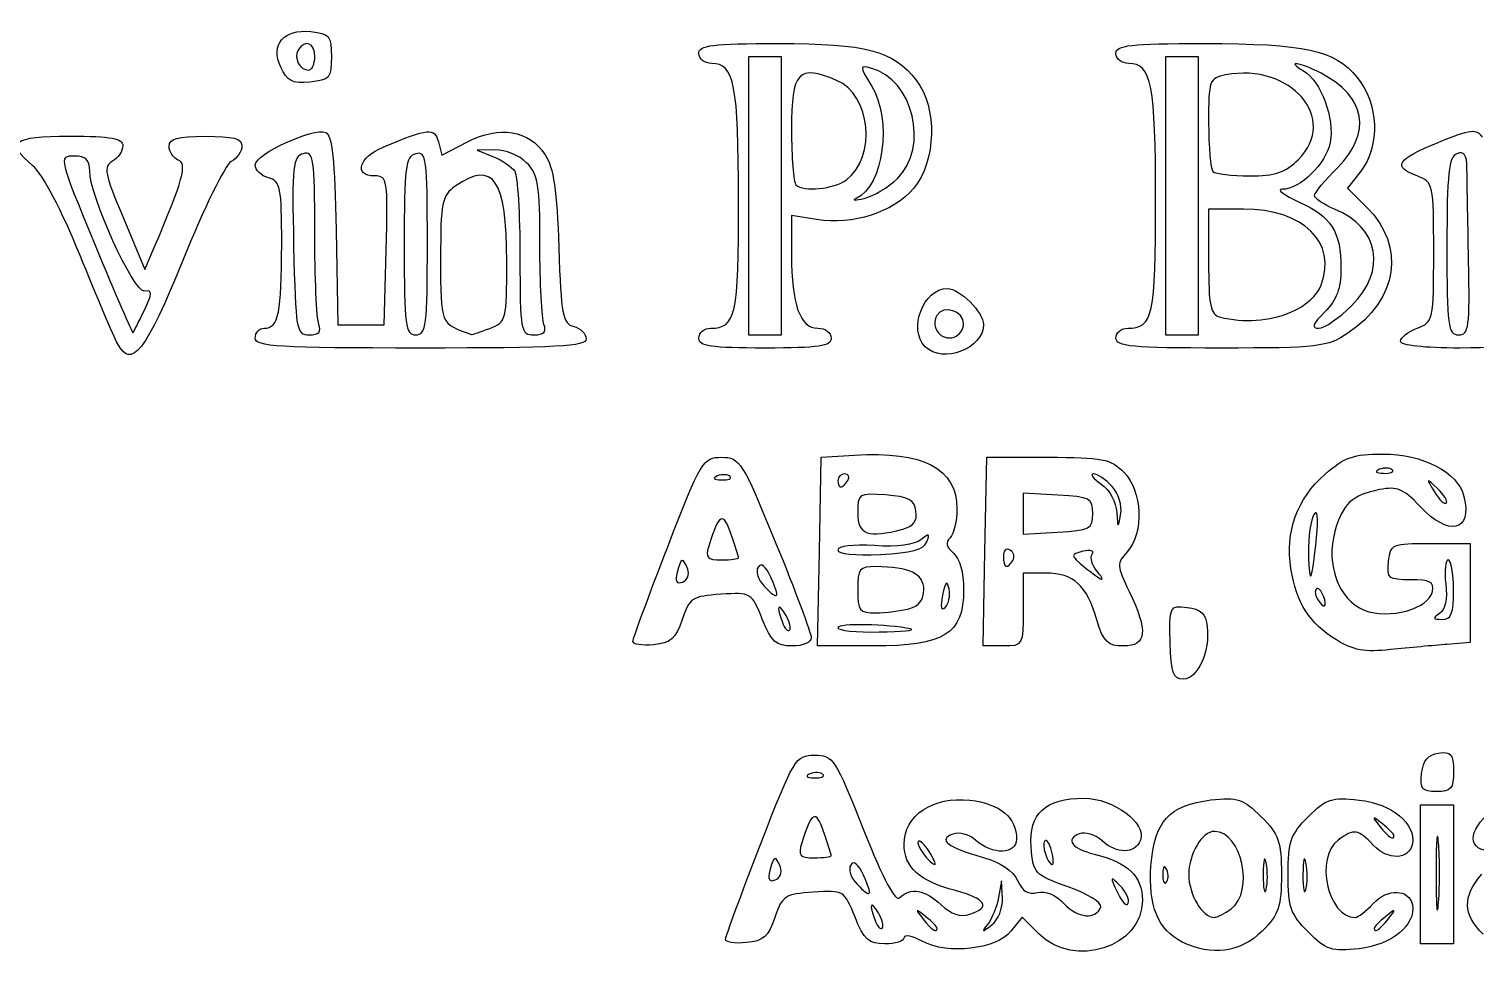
# Model space of a CAD drawing. Extents: x 2.03 to 5.27, y 7.1 to 8.91.
# Drawn here: x 3.377 to 4.105, y 8.432 to 8.906 of the extents above; entities that cross this region are included whole.
import ezdxf

# ---------------------------------------------------------------- set-up
doc = ezdxf.new("R2010")
doc.units = 0
doc.layers.add('Layer_1', color=7, linetype='CONTINUOUS')

msp = doc.modelspace()

# ---------------------------------------------------------------- linework, layer by layer
at = {"layer": 'Layer_1', "color": 7}
for p, q in [((3.52085, 8.891749), (3.52085, 8.891749)), ((3.747516, 8.891749), (3.739183, 8.891749)), ((3.739183, 8.891749), (3.739183, 8.821749)), ((3.75585, 8.891749), (3.747516, 8.891749)), ((3.75585, 8.821749), (3.75585, 8.891749)), ((3.957516, 8.891749), (3.949183, 8.891749)), ((3.949183, 8.891749), (3.949183, 8.821749)), ((3.96585, 8.891749), (3.957516, 8.891749)), ((3.96585, 8.821749), (3.96585, 8.891749)), ((3.503717, 8.886441), (3.503717, 8.886441)), ((3.58308, 8.84894), (3.584842, 8.8422)), ((3.584842, 8.8422), (3.597749, 8.848928)), ((3.611683, 8.844871), (3.602516, 8.84466)), ((3.602516, 8.84466), (3.610756, 8.841372)), ((4.016001, 8.839931), (4.016001, 8.839931)), ((4.047494, 8.834144), (4.040805, 8.82564)), ((3.788475, 8.829814), (3.788475, 8.829814)), ((3.814183, 8.830504), (3.814183, 8.830501)), ((4.040805, 8.82564), (4.050582, 8.815863)), ((3.739183, 8.821749), (3.739183, 8.751749)), ((3.75585, 8.751749), (3.75585, 8.821749)), ((3.75585, 8.821749), (3.75585, 8.821749)), ((3.949183, 8.821749), (3.949183, 8.751749)), ((3.96585, 8.751749), (3.96585, 8.821749)), ((3.96585, 8.821749), (3.96585, 8.821749)), ((3.424467, 8.810431), (3.435279, 8.784673)), ((3.77349, 8.809807), (3.76085, 8.811828)), ((3.76085, 8.811828), (3.76085, 8.792006)), ((3.98835, 8.81507), (3.97085, 8.815081)), ((3.97085, 8.815081), (3.97085, 8.788659)), ((3.531591, 8.804389), (3.532516, 8.756749)), ((3.435279, 8.784673), (3.439992, 8.795711)), ((3.577516, 8.798104), (3.577516, 8.798104)), ((3.55585, 8.756749), (3.556792, 8.794249)), ((4.101764, 8.789246), (4.101764, 8.789246)), ((4.04285, 8.766416), (4.04285, 8.766416)), ((3.434857, 8.763799), (3.434857, 8.763799)), ((4.012645, 8.763253), (4.012645, 8.763254)), ((3.522873, 8.757022), (3.522873, 8.757022)), ((3.532516, 8.756749), (3.544183, 8.756749)), ((3.544183, 8.756749), (3.55585, 8.756749)), ((3.608966, 8.755), (3.608966, 8.755)), ((3.636206, 8.757022), (3.636206, 8.757022)), ((3.847516, 8.757211), (3.847516, 8.757211)), ((3.42144, 8.747382), (3.42144, 8.747382)), ((3.490849, 8.750083), (3.49085, 8.750083)), ((3.714183, 8.750083), (3.714183, 8.750083)), ((3.739183, 8.751749), (3.747516, 8.751749)), ((3.747516, 8.751749), (3.75585, 8.751749)), ((3.828183, 8.745749), (3.828183, 8.745749)), ((3.924183, 8.750082), (3.924183, 8.750082)), ((3.949183, 8.751749), (3.957516, 8.751749)), ((3.957516, 8.751749), (3.96585, 8.751749)), ((4.067516, 8.748499), (4.067516, 8.748498)), ((3.774925, 8.642582), (3.775849, 8.690082)), ((3.775849, 8.690082), (3.792507, 8.691132)), ((3.858258, 8.642582), (3.859183, 8.690082)), ((3.859183, 8.690082), (3.889932, 8.690082)), ((3.729947, 8.680429), (3.729947, 8.680429)), ((4.06328, 8.683763), (4.06328, 8.683762)), ((3.789183, 8.678415), (3.789183, 8.678415)), ((3.895016, 8.671089), (3.877516, 8.672097)), ((3.877516, 8.672097), (3.877516, 8.661749)), ((3.922268, 8.675357), (3.922268, 8.675357)), ((4.086112, 8.674328), (4.086112, 8.674328)), ((3.877516, 8.661749), (3.877516, 8.6514)), ((3.912516, 8.661749), (3.912516, 8.661749)), ((3.816858, 8.653895), (3.816858, 8.653895)), ((3.877516, 8.6514), (3.895016, 8.652408)), ((3.829008, 8.647493), (3.829008, 8.647493)), ((4.025215, 8.649698), (4.025215, 8.649698)), ((4.082516, 8.646749), (4.102516, 8.646749)), ((4.102516, 8.646749), (4.102516, 8.621749)), ((3.734183, 8.639584), (3.734183, 8.639584)), ((3.774, 8.595082), (3.774924, 8.642582)), ((3.774924, 8.642582), (3.774925, 8.642582)), ((3.857333, 8.595082), (3.858258, 8.642582)), ((3.858258, 8.642582), (3.858258, 8.642582)), ((3.872374, 8.638185), (3.872374, 8.638185)), ((3.708616, 8.633691), (3.708616, 8.633691)), ((3.750396, 8.629746), (3.750396, 8.629746)), ((3.888945, 8.631749), (3.877516, 8.631749)), ((3.877516, 8.631749), (3.877516, 8.613415)), ((3.914304, 8.633269), (3.914304, 8.633269)), ((3.840163, 8.623894), (3.840163, 8.623894)), ((4.094183, 8.623415), (4.094183, 8.623415)), ((4.102516, 8.621749), (4.102516, 8.596749)), ((3.820016, 8.61385), (3.820016, 8.61385)), ((4.028667, 8.620226), (4.028667, 8.620226)), ((3.757923, 8.610665), (3.757923, 8.610665)), ((3.82085, 8.603639), (3.82085, 8.603639)), ((3.680976, 8.597371), (3.680976, 8.597371)), ((3.801975, 8.595082), (3.774, 8.595082)), ((3.867425, 8.595082), (3.857333, 8.595082)), ((3.95154, 8.59696), (3.95154, 8.59696)), ((4.035197, 8.598116), (4.035197, 8.598115)), ((4.102516, 8.596749), (4.09085, 8.595867)), ((3.776614, 8.530429), (3.776614, 8.530429)), ((4.078128, 8.530915), (4.078128, 8.530915)), ((4.077516, 8.480082), (4.077516, 8.515082)), ((4.077516, 8.515082), (4.08585, 8.515082)), ((4.08585, 8.515082), (4.094183, 8.515082)), ((4.094183, 8.515082), (4.094183, 8.480082)), ((4.064183, 8.499674), (4.064183, 8.499674)), ((3.830171, 8.491597), (3.830171, 8.491597)), ((3.891781, 8.491881), (3.891781, 8.491881)), ((4.086615, 8.496016), (4.086619, 8.496016)), ((3.755283, 8.483691), (3.755283, 8.483691)), ((3.78085, 8.489584), (3.78085, 8.489584)), ((3.999873, 8.485876), (3.999874, 8.485876)), ((4.019873, 8.485876), (4.019874, 8.485876)), ((3.797063, 8.479746), (3.797063, 8.479746)), ((3.866608, 8.476749), (3.865076, 8.468416)), ((3.867062, 8.46799), (3.866608, 8.476749)), ((3.949794, 8.482374), (3.949793, 8.482374)), ((4.077516, 8.445082), (4.077516, 8.480082)), ((4.077516, 8.480082), (4.077516, 8.480082)), ((4.094183, 8.480082), (4.094183, 8.445082)), ((3.867062, 8.46799), (3.867062, 8.46799)), ((3.926192, 8.474502), (3.926192, 8.474502)), ((3.80459, 8.460666), (3.80459, 8.460666)), ((3.982213, 8.462781), (3.982213, 8.462781)), ((3.87705, 8.458578), (3.871318, 8.4515)), ((3.885465, 8.450163), (3.87705, 8.458578)), ((4.061275, 8.457582), (4.061275, 8.457582)), ((3.826683, 8.446383), (3.826683, 8.446383)), ((3.834183, 8.453007), (3.834183, 8.453007)), ((4.021009, 8.451077), (4.021009, 8.451077)), ((3.957582, 8.44603), (3.957582, 8.44603)), ((4.08585, 8.445082), (4.077516, 8.445082)), ((4.094183, 8.445082), (4.08585, 8.445082))]:
    msp.add_line(p, q, dxfattribs=at)
for points in [[(3.503717, 8.886441), (3.498445, 8.898012), (3.505001, 8.905776), (3.518899, 8.90442)], [(3.52085, 8.891749), (3.52085, 8.89878), (3.516, 8.900719), (3.512516, 8.895083)], [(3.518899, 8.90442), (3.528239, 8.903508), (3.529183, 8.902345), (3.529183, 8.891749)], [(3.714183, 8.893416), (3.714183, 8.897583), (3.720862, 8.898416), (3.75429, 8.898416)], [(3.75429, 8.898416), (3.79871, 8.898416), (3.811921, 8.894914), (3.823623, 8.880037)], [(3.924183, 8.893416), (3.924183, 8.897609), (3.931304, 8.898413), (3.96835, 8.898397)], [(3.96835, 8.898397), (4.019878, 8.898375), (4.033953, 8.895279), (4.045635, 8.881396)], [(3.512516, 8.895083), (3.510086, 8.89115), (3.513239, 8.885083), (3.517713, 8.885083)], [(3.517713, 8.885083), (3.519438, 8.885083), (3.52085, 8.888083), (3.52085, 8.891749)], [(3.529183, 8.891749), (3.529183, 8.881029), (3.528306, 8.879998), (3.518374, 8.87904)], [(3.720732, 8.888416), (3.71713, 8.888416), (3.714183, 8.890666), (3.714183, 8.893416)], [(3.930732, 8.888416), (3.92713, 8.888416), (3.924183, 8.890666), (3.924183, 8.893416)], [(3.518374, 8.87904), (3.509522, 8.878187), (3.506868, 8.879527), (3.503717, 8.886441)], [(3.734183, 8.819302), (3.734183, 8.877673), (3.732092, 8.888416), (3.720732, 8.888416)], [(3.783557, 8.879872), (3.764274, 8.88798), (3.76085, 8.884267), (3.76085, 8.855249)], [(3.800848, 8.886049), (3.795028, 8.887571), (3.795041, 8.887168), (3.801121, 8.877196)], [(3.814183, 8.830501), (3.830365, 8.846165), (3.822126, 8.880485), (3.800848, 8.886049)], [(3.944183, 8.819301), (3.944183, 8.877672), (3.942092, 8.888416), (3.930732, 8.888416)], [(4.016001, 8.839931), (4.036597, 8.860527), (4.012305, 8.888896), (3.97945, 8.882616)], [(4.02748, 8.883435), (4.016532, 8.889096), (4.009295, 8.890086), (4.018662, 8.884641)], [(4.018662, 8.884641), (4.02751, 8.879498), (4.034472, 8.860695), (4.032037, 8.848521)], [(4.03585, 8.836082), (4.053233, 8.853466), (4.049994, 8.871792), (4.02748, 8.883435)], [(3.788475, 8.829814), (3.803843, 8.841471), (3.800782, 8.872629), (3.783557, 8.879872)], [(3.801121, 8.877196), (3.811656, 8.859919), (3.80715, 8.826692), (3.79342, 8.820415)], [(3.823623, 8.880037), (3.834428, 8.866301), (3.833754, 8.839046), (3.822273, 8.825401)], [(3.97945, 8.882616), (3.971222, 8.881043), (3.97085, 8.880003), (3.97085, 8.858583)], [(4.045635, 8.881396), (4.05651, 8.868472), (4.057366, 8.846695), (4.047494, 8.834144)], [(3.49085, 8.837257), (3.49085, 8.842717), (3.519893, 8.856163), (3.526342, 8.853688)], [(3.555306, 8.846308), (3.578184, 8.855867), (3.581194, 8.856152), (3.58308, 8.84894)], [(3.597749, 8.848928), (3.61378, 8.857283), (3.628692, 8.854807), (3.636793, 8.842443)], [(3.76085, 8.855249), (3.76085, 8.841102), (3.76185, 8.828527), (3.763072, 8.827305)], [(3.97085, 8.858583), (3.97085, 8.846269), (3.97185, 8.835193), (3.973072, 8.833971)], [(4.086448, 8.848658), (4.103157, 8.85544), (4.105759, 8.85574), (4.108613, 8.851216)], [(3.378966, 8.836875), (3.364742, 8.848777), (3.368448, 8.851749), (3.397516, 8.851749)], [(3.397516, 8.851749), (3.418592, 8.851749), (3.424183, 8.850736), (3.424183, 8.846915)], [(3.424183, 8.846915), (3.424183, 8.844256), (3.421814, 8.840755), (3.418919, 8.839135)], [(3.447516, 8.846645), (3.447516, 8.85061), (3.451609, 8.851749), (3.46585, 8.851749)], [(3.452119, 8.839774), (3.449587, 8.840745), (3.447516, 8.843837), (3.447516, 8.846645)], [(3.46585, 8.851749), (3.479645, 8.851749), (3.484183, 8.850553), (3.484183, 8.846915)], [(3.484183, 8.846915), (3.484183, 8.844256), (3.48174, 8.840714), (3.478755, 8.839043)], [(3.526342, 8.853688), (3.529542, 8.85246), (3.530905, 8.839658), (3.531591, 8.804389)], [(4.032037, 8.848521), (4.029866, 8.837665), (4.017001, 8.825133), (4.0079, 8.825009)], [(4.07585, 8.831749), (4.063304, 8.836519), (4.065612, 8.840202), (4.086448, 8.848658)], [(3.399588, 8.841749), (3.391768, 8.841749), (3.391915, 8.841134), (3.410277, 8.796883)], [(3.407516, 8.834173), (3.407516, 8.839929), (3.405612, 8.841749), (3.399588, 8.841749)], [(3.439992, 8.795711), (3.454578, 8.829876), (3.456807, 8.837975), (3.452119, 8.839774)], [(3.515016, 8.842939), (3.50976, 8.84157), (3.509283, 8.836984), (3.510197, 8.796584)], [(3.52085, 8.803377), (3.52085, 8.840859), (3.520339, 8.844325), (3.515016, 8.842939)], [(3.550958, 8.831749), (3.540234, 8.831749), (3.543053, 8.841188), (3.555306, 8.846308)], [(3.571683, 8.842935), (3.566492, 8.841579), (3.56585, 8.836474), (3.56585, 8.796583)], [(3.577516, 8.798104), (3.577516, 8.840609), (3.577032, 8.844332), (3.571683, 8.842935)], [(3.617516, 8.788553), (3.617516, 8.830065), (3.610752, 8.839981), (3.591591, 8.82656)], [(3.610756, 8.841372), (3.615287, 8.839564), (3.620139, 8.836284), (3.621538, 8.834083)], [(3.627516, 8.838416), (3.62385, 8.842083), (3.616725, 8.844988), (3.611683, 8.844871)], [(3.636793, 8.842443), (3.641122, 8.835837), (3.642805, 8.824465), (3.64372, 8.795656)], [(3.991557, 8.831749), (4.004379, 8.831749), (4.00955, 8.83348), (4.016001, 8.839931)], [(4.09585, 8.842954), (4.09175, 8.841381), (4.09085, 8.833), (4.09085, 8.796392)], [(4.10093, 8.835811), (4.100875, 8.842479), (4.099529, 8.844366), (4.09585, 8.842954)], [(3.402665, 8.791749), (3.393497, 8.814303), (3.383742, 8.832878), (3.378966, 8.836875)], [(3.434971, 8.773799), (3.429453, 8.77337), (3.407516, 8.82161), (3.407516, 8.834173)], [(3.418919, 8.839135), (3.414293, 8.836546), (3.414966, 8.833066), (3.424467, 8.810431)], [(3.478755, 8.839043), (3.475769, 8.837372), (3.464894, 8.815186), (3.454588, 8.789741)], [(3.497516, 8.830783), (3.49385, 8.831742), (3.49085, 8.834655), (3.49085, 8.837257)], [(3.621538, 8.834083), (3.622937, 8.831883), (3.624104, 8.812458), (3.624132, 8.790916)], [(3.634183, 8.797022), (3.634183, 8.827305), (3.63333, 8.832603), (3.627516, 8.838416)], [(3.973072, 8.833971), (3.974294, 8.832749), (3.982612, 8.831749), (3.991557, 8.831749)], [(4.024183, 8.82182), (4.024183, 8.823248), (4.029433, 8.829666), (4.03585, 8.836082)], [(4.101764, 8.789246), (4.101349, 8.809873), (4.100975, 8.830827), (4.10093, 8.835811)], [(3.504183, 8.797334), (3.504183, 8.826237), (3.503593, 8.829194), (3.497516, 8.830783)], [(3.556792, 8.794249), (3.557692, 8.830038), (3.557425, 8.831749), (3.550958, 8.831749)], [(3.591591, 8.82656), (3.584822, 8.821819), (3.584183, 8.818647), (3.584183, 8.789786)], [(3.763072, 8.827305), (3.766841, 8.823535), (3.782197, 8.825052), (3.788475, 8.829814)], [(3.822273, 8.825401), (3.812201, 8.813431), (3.791736, 8.806889), (3.77349, 8.809807)], [(3.797516, 8.820459), (3.802099, 8.821547), (3.809599, 8.826067), (3.814183, 8.830504)], [(4.0079, 8.825009), (4.004939, 8.824965), (4.00877, 8.822096), (4.016414, 8.818626)], [(4.084183, 8.793416), (4.084183, 8.827858), (4.084012, 8.828646), (4.07585, 8.831749)], [(3.720183, 8.755083), (3.732853, 8.755083), (3.734183, 8.761185), (3.734183, 8.819302)], [(3.79342, 8.820415), (3.791089, 8.819349), (3.792933, 8.819368), (3.797516, 8.820459)], [(3.930183, 8.755082), (3.942853, 8.755082), (3.944183, 8.761184), (3.944183, 8.819301)], [(4.016414, 8.818626), (4.032823, 8.811175), (4.037516, 8.803731), (4.037516, 8.78515)], [(4.034316, 8.815027), (4.028743, 8.817336), (4.024183, 8.820392), (4.024183, 8.82182)], [(4.027543, 8.776819), (4.035713, 8.798307), (4.018559, 8.815048), (3.98835, 8.81507)], [(4.04285, 8.766416), (4.060675, 8.784241), (4.056914, 8.805667), (4.034316, 8.815027)], [(4.050582, 8.815863), (4.070228, 8.796217), (4.066196, 8.769566), (4.04101, 8.752594)], [(3.522873, 8.757022), (3.52176, 8.759922), (3.52085, 8.780781), (3.52085, 8.803377)], [(3.410277, 8.796883), (3.420516, 8.772206), (3.429103, 8.752331), (3.429359, 8.752716)], [(3.495493, 8.755083), (3.502588, 8.755083), (3.504183, 8.762836), (3.504183, 8.797334)], [(3.510197, 8.796584), (3.511161, 8.753916), (3.511541, 8.751749), (3.518053, 8.751749)], [(3.56585, 8.796583), (3.56585, 8.756113), (3.566416, 8.751755), (3.571683, 8.751752)], [(3.571683, 8.751752), (3.576959, 8.75175), (3.577516, 8.756178), (3.577516, 8.798104)], [(3.636206, 8.757022), (3.635094, 8.759922), (3.634183, 8.777922), (3.634183, 8.797022)], [(3.64372, 8.795656), (3.644798, 8.761718), (3.64561, 8.757419), (3.651222, 8.755951)], [(4.09085, 8.796392), (4.09085, 8.756098), (4.091417, 8.751749), (4.096683, 8.751746)], [(3.42144, 8.747382), (3.419684, 8.7507), (3.411236, 8.770666), (3.402665, 8.791749)], [(3.454588, 8.789741), (3.435725, 8.74317), (3.428532, 8.733977), (3.42144, 8.747382)], [(3.584183, 8.789786), (3.584183, 8.756822), (3.583946, 8.757395), (3.599799, 8.751961)], [(3.608966, 8.755), (3.617279, 8.758161), (3.617516, 8.759093), (3.617516, 8.788553)], [(3.624132, 8.790916), (3.624176, 8.753325), (3.624465, 8.751749), (3.631206, 8.751749)], [(3.76085, 8.792006), (3.76085, 8.767138), (3.765176, 8.755083), (3.774101, 8.755083)], [(3.97085, 8.788659), (3.97085, 8.766298), (3.971746, 8.762002), (3.976683, 8.760712)], [(4.07585, 8.755082), (4.084012, 8.758186), (4.084183, 8.758973), (4.084183, 8.793416)], [(4.096683, 8.751746), (4.101938, 8.751743), (4.102442, 8.755463), (4.101764, 8.789246)], [(4.037516, 8.78515), (4.037516, 8.775044), (4.035368, 8.769297), (4.029335, 8.763264)], [(3.434857, 8.763799), (3.439265, 8.772894), (3.439279, 8.774134), (3.434971, 8.773799)], [(3.828183, 8.745749), (3.819336, 8.754597), (3.827184, 8.775083), (3.839421, 8.775083)], [(3.839421, 8.775083), (3.845578, 8.775083), (3.857516, 8.763144), (3.857516, 8.756987)], [(4.012645, 8.763254), (4.019468, 8.766105), (4.025588, 8.771678), (4.027543, 8.776819)], [(3.847516, 8.757211), (3.847516, 8.763819), (3.837448, 8.767033), (3.834037, 8.761514)], [(4.026335, 8.755082), (4.029185, 8.755082), (4.036616, 8.760182), (4.04285, 8.766416)], [(3.429359, 8.752716), (3.429614, 8.7531), (3.432089, 8.758088), (3.434857, 8.763799)], [(3.834037, 8.761514), (3.83045, 8.755708), (3.836456, 8.748218), (3.84276, 8.750637)], [(3.976683, 8.760712), (3.988488, 8.757627), (4.001356, 8.758536), (4.012645, 8.763253)], [(4.029335, 8.763264), (4.023221, 8.75715), (4.022463, 8.755082), (4.026335, 8.755082)], [(3.49085, 8.750083), (3.49085, 8.752833), (3.492939, 8.755083), (3.495493, 8.755083)], [(3.518053, 8.751749), (3.522924, 8.751749), (3.524313, 8.753269), (3.522873, 8.757022)], [(3.599799, 8.751961), (3.600138, 8.751844), (3.604263, 8.753212), (3.608966, 8.755)], [(3.631206, 8.751749), (3.636241, 8.751749), (3.637657, 8.753242), (3.636206, 8.757022)], [(3.651222, 8.755951), (3.654684, 8.755045), (3.657516, 8.75223), (3.657516, 8.749694)], [(3.714183, 8.750083), (3.714183, 8.752833), (3.716883, 8.755083), (3.720183, 8.755083)], [(3.774101, 8.755083), (3.777878, 8.755083), (3.78085, 8.752881), (3.78085, 8.750083)], [(3.857516, 8.756987), (3.857516, 8.74475), (3.83703, 8.736902), (3.828183, 8.745749)], [(3.84276, 8.750637), (3.845376, 8.751641), (3.847516, 8.754599), (3.847516, 8.757211)], [(3.924183, 8.750082), (3.924183, 8.752832), (3.926883, 8.755082), (3.930183, 8.755082)], [(4.04101, 8.752594), (4.03061, 8.745585), (4.026325, 8.745082), (3.977023, 8.745082)], [(4.067516, 8.748498), (4.067516, 8.750377), (4.071266, 8.75334), (4.07585, 8.755082)], [(4.119183, 8.755083), (4.135762, 8.74878), (4.127752, 8.745083), (4.097516, 8.745083)], [(3.574183, 8.745083), (3.502331, 8.745083), (3.490849, 8.745772), (3.490849, 8.750083)], [(3.657516, 8.749694), (3.657516, 8.745891), (3.642912, 8.745083), (3.574183, 8.745083)], [(3.747516, 8.745083), (3.720109, 8.745083), (3.714183, 8.745972), (3.714183, 8.750083)], [(3.78085, 8.750083), (3.78085, 8.745972), (3.774924, 8.745083), (3.747516, 8.745083)], [(3.977023, 8.745082), (3.932276, 8.745082), (3.924183, 8.745848), (3.924183, 8.750082)], [(4.097516, 8.745083), (4.079256, 8.745083), (4.067516, 8.746419), (4.067516, 8.748499)], [(3.698552, 8.645082), (3.71537, 8.688456), (3.716348, 8.690082), (3.725635, 8.690082)], [(3.725635, 8.690082), (3.734856, 8.690082), (3.736034, 8.688217), (3.753014, 8.646749)], [(3.792507, 8.691132), (3.82716, 8.693315), (3.844183, 8.684405), (3.844183, 8.664082)], [(3.889932, 8.690082), (3.917398, 8.690082), (3.921482, 8.68928), (3.928189, 8.682565)], [(4.029503, 8.681582), (4.039251, 8.690141), (4.04383, 8.691747), (4.058466, 8.691736)], [(4.058466, 8.691736), (4.078992, 8.691725), (4.096319, 8.682681), (4.099407, 8.670375)], [(3.723558, 8.680692), (3.720899, 8.679628), (3.721689, 8.678839), (3.725572, 8.678679)], [(3.729947, 8.680429), (3.728839, 8.681537), (3.725964, 8.681655), (3.723558, 8.680692)], [(3.725572, 8.678679), (3.729086, 8.678534), (3.731055, 8.679322), (3.729947, 8.680429)], [(3.787713, 8.681749), (3.785772, 8.681749), (3.784183, 8.680249), (3.784183, 8.678415)], [(3.789183, 8.678415), (3.790316, 8.680249), (3.789655, 8.681749), (3.787713, 8.681749)], [(3.912925, 8.681749), (3.910968, 8.681749), (3.9127, 8.679413), (3.916775, 8.67656)], [(3.922268, 8.675357), (3.919086, 8.678872), (3.914882, 8.681749), (3.912925, 8.681749)], [(3.928189, 8.682565), (3.937489, 8.673255), (3.938431, 8.651968), (3.929958, 8.642605)], [(4.012314, 8.633907), (4.00935, 8.652476), (4.01537, 8.669173), (4.029503, 8.681582)], [(4.056891, 8.684026), (4.054232, 8.682961), (4.055022, 8.682172), (4.058905, 8.682012)], [(4.06328, 8.683762), (4.062173, 8.68487), (4.059298, 8.684988), (4.056891, 8.684026)], [(4.058905, 8.682012), (4.062419, 8.681867), (4.064388, 8.682655), (4.06328, 8.683763)], [(4.086112, 8.674328), (4.080372, 8.679826), (4.080301, 8.679755), (4.084518, 8.672733)], [(3.784183, 8.678415), (3.784183, 8.676582), (3.784844, 8.675082), (3.785653, 8.675082)], [(3.785653, 8.675082), (3.786462, 8.675082), (3.78805, 8.676582), (3.789183, 8.678415)], [(3.80835, 8.671107), (3.794549, 8.672106), (3.794183, 8.671869), (3.794183, 8.66194)], [(3.916775, 8.67656), (3.921, 8.6736), (3.924378, 8.667513), (3.924637, 8.662393)], [(3.926572, 8.66119), (3.927429, 8.665694), (3.925618, 8.671654), (3.922268, 8.675357)], [(4.05695, 8.673802), (4.042968, 8.671006), (4.038247, 8.666593), (4.034425, 8.652752)], [(4.077137, 8.665488), (4.068938, 8.674265), (4.065776, 8.675567), (4.05695, 8.673802)], [(4.084518, 8.672733), (4.086945, 8.668692), (4.089648, 8.666103), (4.090525, 8.66698)], [(4.090525, 8.66698), (4.091402, 8.667856), (4.089416, 8.671163), (4.086112, 8.674328)], [(3.823525, 8.663016), (3.822707, 8.66875), (3.819845, 8.670275), (3.80835, 8.671107)], [(3.912516, 8.661749), (3.912516, 8.669451), (3.911192, 8.670158), (3.895016, 8.671089)], [(4.099407, 8.670375), (4.103875, 8.652573), (4.091697, 8.649901), (4.077137, 8.665488)], [(3.73038, 8.651664), (3.726453, 8.662928), (3.724208, 8.661757), (3.719362, 8.645915)], [(3.794183, 8.66194), (3.794183, 8.651113), (3.799469, 8.649238), (3.816858, 8.653895)], [(3.816858, 8.653895), (3.822308, 8.655355), (3.824241, 8.657999), (3.823525, 8.663016)], [(3.844183, 8.664082), (3.844183, 8.658032), (3.842619, 8.651519), (3.840708, 8.649608)], [(3.895016, 8.652408), (3.911192, 8.653339), (3.912516, 8.654046), (3.912516, 8.661749)], [(3.924637, 8.662393), (3.925054, 8.654144), (3.925211, 8.654046), (3.926572, 8.66119)], [(4.023875, 8.661365), (4.022267, 8.658826), (4.021047, 8.649999), (4.021164, 8.641749)], [(4.025215, 8.649698), (4.026191, 8.659728), (4.025676, 8.664208), (4.023875, 8.661365)], [(3.734183, 8.639584), (3.734183, 8.640228), (3.732472, 8.645663), (3.73038, 8.651664)], [(3.829008, 8.647493), (3.830647, 8.651765), (3.830118, 8.651958), (3.826038, 8.648571)], [(4.034425, 8.652752), (4.029779, 8.635925), (4.036334, 8.618344), (4.049183, 8.61317)], [(3.680976, 8.597371), (3.681043, 8.598862), (3.688955, 8.620332), (3.698552, 8.645082)], [(3.719362, 8.645915), (3.717396, 8.639489), (3.718293, 8.638415), (3.725625, 8.638415)], [(3.753014, 8.646749), (3.762773, 8.622915), (3.770778, 8.60154), (3.770804, 8.599249)], [(3.784172, 8.643415), (3.78417, 8.641423), (3.792793, 8.640527), (3.805591, 8.641188)], [(3.802624, 8.6456), (3.791782, 8.646274), (3.784173, 8.645374), (3.784172, 8.643415)], [(3.826038, 8.648571), (3.822982, 8.646034), (3.813985, 8.644893), (3.802624, 8.6456)], [(3.805591, 8.641188), (3.821191, 8.641993), (3.827555, 8.643707), (3.829008, 8.647493)], [(3.840708, 8.649608), (3.838298, 8.647197), (3.838808, 8.644826), (3.842375, 8.641866)], [(3.870904, 8.643382), (3.869041, 8.644533), (3.867516, 8.643137), (3.867516, 8.640279)], [(3.872374, 8.638185), (3.873428, 8.639892), (3.872767, 8.64223), (3.870904, 8.643382)], [(3.907605, 8.642737), (3.901211, 8.641065), (3.901235, 8.640833), (3.908434, 8.634826)], [(3.912234, 8.641292), (3.913334, 8.643072), (3.911306, 8.643705), (3.907605, 8.642737)], [(4.021164, 8.641749), (4.021415, 8.623975), (4.023019, 8.627122), (4.025215, 8.649698)], [(4.061462, 8.637582), (4.062482, 8.646446), (4.063176, 8.646749), (4.082516, 8.646749)], [(3.708616, 8.633691), (3.706214, 8.639952), (3.705285, 8.639657), (3.703282, 8.631998)], [(3.725625, 8.638415), (3.730332, 8.638415), (3.734183, 8.638942), (3.734183, 8.639584)], [(3.750396, 8.629746), (3.747837, 8.635364), (3.745496, 8.637206), (3.743998, 8.634783)], [(3.842375, 8.641866), (3.845551, 8.63923), (3.847516, 8.632114), (3.847516, 8.623249)], [(3.867516, 8.640279), (3.867516, 8.634424), (3.869517, 8.633561), (3.872374, 8.638185)], [(3.914304, 8.633269), (3.912089, 8.635939), (3.911157, 8.639549), (3.912234, 8.641292)], [(3.929958, 8.642605), (3.924516, 8.636592), (3.924564, 8.635546), (3.930867, 8.6225)], [(4.072539, 8.628415), (4.06127, 8.628415), (4.060482, 8.629067), (4.061462, 8.637582)], [(4.091519, 8.638415), (4.090054, 8.638415), (4.089488, 8.632993), (4.090262, 8.626365)], [(4.094183, 8.623415), (4.094183, 8.631665), (4.092984, 8.638415), (4.091519, 8.638415)], [(3.703282, 8.631998), (3.702137, 8.627617), (3.703005, 8.626118), (3.706017, 8.627274)], [(3.706017, 8.627274), (3.708443, 8.628205), (3.709613, 8.631093), (3.708616, 8.633691)], [(3.743998, 8.634783), (3.742699, 8.632681), (3.744087, 8.628389), (3.747076, 8.625244)], [(3.747076, 8.625244), (3.754302, 8.617649), (3.755295, 8.618995), (3.750396, 8.629746)], [(3.80335, 8.635036), (3.795087, 8.635081), (3.794183, 8.633931), (3.794183, 8.623415)], [(3.827516, 8.623415), (3.827516, 8.631432), (3.820194, 8.634953), (3.80335, 8.635036)], [(3.840163, 8.623894), (3.839192, 8.628477), (3.838354, 8.627639), (3.836931, 8.620662)], [(3.914621, 8.608266), (3.909397, 8.625703), (3.902787, 8.631749), (3.888945, 8.631749)], [(3.908434, 8.634826), (3.917413, 8.627332), (3.919745, 8.626714), (3.914304, 8.633269)], [(4.035197, 8.598115), (4.02147, 8.606683), (4.015058, 8.616712), (4.012314, 8.633907)], [(4.083554, 8.622582), (4.084454, 8.627274), (4.082298, 8.628415), (4.072539, 8.628415)], [(3.725251, 8.621096), (3.71082, 8.620153), (3.709473, 8.619272), (3.705854, 8.608415)], [(3.746166, 8.608596), (3.740824, 8.621949), (3.740574, 8.622098), (3.725251, 8.621096)], [(3.794183, 8.623415), (3.794183, 8.612899), (3.795087, 8.611753), (3.80335, 8.611794)], [(3.847516, 8.623249), (3.847516, 8.601157), (3.837694, 8.595082), (3.801975, 8.595082)], [(3.820016, 8.61385), (3.824997, 8.615184), (3.827516, 8.618397), (3.827516, 8.623415)], [(3.838243, 8.614475), (3.840021, 8.616253), (3.840885, 8.620491), (3.840163, 8.623894)], [(3.930867, 8.6225), (3.940504, 8.602553), (3.939734, 8.595082), (3.928043, 8.595082)], [(4.025104, 8.623781), (4.024231, 8.622907), (4.024504, 8.620592), (4.025713, 8.618637)], [(4.028667, 8.620226), (4.027581, 8.623055), (4.025978, 8.624655), (4.025104, 8.623781)], [(4.049183, 8.61317), (4.06157, 8.608182), (4.081858, 8.613738), (4.083554, 8.622582)], [(4.090262, 8.626365), (4.091181, 8.618491), (4.090083, 8.61331), (4.087093, 8.611416)], [(4.08835, 8.608466), (4.093049, 8.608422), (4.094183, 8.611332), (4.094183, 8.623415)], [(3.757923, 8.610665), (3.753994, 8.617423), (3.753045, 8.61526), (3.756262, 8.606877)], [(3.80335, 8.611794), (3.808391, 8.611816), (3.815891, 8.612744), (3.820016, 8.61385)], [(3.836931, 8.620662), (3.835691, 8.61458), (3.836156, 8.612388), (3.838243, 8.614475)], [(3.95154, 8.59696), (3.951057, 8.615275), (3.951164, 8.615492), (3.960117, 8.61446)], [(3.960117, 8.61446), (3.96702, 8.613665), (3.96942, 8.61138), (3.970176, 8.604886)], [(4.025713, 8.618637), (4.029, 8.613319), (4.030921, 8.614352), (4.028667, 8.620226)], [(3.705854, 8.608415), (3.702638, 8.598771), (3.700134, 8.596567), (3.691407, 8.595704)], [(3.761212, 8.595082), (3.753057, 8.595082), (3.750741, 8.597162), (3.746166, 8.608596)], [(3.756262, 8.606877), (3.757405, 8.603898), (3.759042, 8.602163), (3.7599, 8.603021)], [(3.7599, 8.603021), (3.760759, 8.603879), (3.759867, 8.607319), (3.757923, 8.610665)], [(3.82085, 8.603639), (3.809488, 8.606178), (3.784183, 8.606615), (3.784183, 8.604273)], [(3.877516, 8.613415), (3.877516, 8.59523), (3.877439, 8.595082), (3.867425, 8.595082)], [(3.928043, 8.595082), (3.919898, 8.595082), (3.918018, 8.596929), (3.914621, 8.608266)], [(4.087093, 8.611416), (4.083487, 8.609132), (4.083753, 8.608506), (4.08835, 8.608466)], [(3.770804, 8.599249), (3.770826, 8.596865), (3.766724, 8.595082), (3.761212, 8.595082)], [(3.784183, 8.604273), (3.784183, 8.602884), (3.793558, 8.601923), (3.805016, 8.602135)], [(3.805016, 8.602135), (3.816475, 8.602347), (3.8236, 8.603024), (3.82085, 8.603639)], [(3.970176, 8.604886), (3.971643, 8.592291), (3.965359, 8.578415), (3.958188, 8.578415)], [(3.691407, 8.595704), (3.6856, 8.59513), (3.680907, 8.59588), (3.680976, 8.597371)], [(3.958188, 8.578415), (3.952993, 8.578415), (3.951951, 8.581322), (3.95154, 8.59696)], [(4.062516, 8.593227), (4.049502, 8.591853), (4.043515, 8.592925), (4.035197, 8.598116)], [(4.09085, 8.595867), (4.084433, 8.595383), (4.071683, 8.594194), (4.062516, 8.593227)], [(4.078128, 8.530915), (4.078884, 8.537479), (4.081313, 8.540384), (4.086683, 8.541147)], [(4.086683, 8.541147), (4.093063, 8.542054), (4.094183, 8.540685), (4.094183, 8.53198)], [(3.745218, 8.495082), (3.762119, 8.538667), (3.762975, 8.540082), (3.772445, 8.540082)], [(3.772445, 8.540082), (3.781799, 8.540082), (3.78287, 8.538453), (3.797143, 8.502523)], [(3.770225, 8.530692), (3.767566, 8.529628), (3.768355, 8.528839), (3.772239, 8.528679)], [(3.776614, 8.530429), (3.775506, 8.531537), (3.772631, 8.531655), (3.770225, 8.530692)], [(3.772239, 8.528679), (3.775752, 8.528534), (3.777721, 8.529322), (3.776614, 8.530429)], [(4.085628, 8.521749), (4.078262, 8.521749), (4.07722, 8.523022), (4.078128, 8.530915)], [(4.094183, 8.53198), (4.094183, 8.523218), (4.092954, 8.521749), (4.085628, 8.521749)], [(3.817516, 8.495357), (3.817516, 8.509783), (3.832092, 8.519486), (3.850647, 8.517412)], [(3.971984, 8.517531), (3.985621, 8.519069), (3.988251, 8.518194), (3.997357, 8.509087)], [(4.021009, 8.509087), (4.030172, 8.51825), (4.032692, 8.519075), (4.046711, 8.517494)], [(3.777046, 8.501664), (3.77312, 8.512928), (3.770875, 8.511757), (3.766028, 8.495915)], [(3.850647, 8.517412), (3.865947, 8.515703), (3.874183, 8.508832), (3.874183, 8.497778)], [(3.881507, 8.493958), (3.880288, 8.510659), (3.888713, 8.518415), (3.908072, 8.518415)], [(3.908072, 8.518415), (3.923011, 8.518415), (3.939828, 8.505914), (3.936513, 8.497274)], [(3.941833, 8.484447), (3.943425, 8.506729), (3.951128, 8.515181), (3.971984, 8.517531)], [(4.046711, 8.517494), (4.063135, 8.515643), (4.075397, 8.505516), (4.073451, 8.495411)], [(4.113826, 8.491748), (4.101062, 8.491748), (4.10082, 8.501943), (4.11335, 8.511834)], [(3.997357, 8.509087), (4.006285, 8.50016), (4.007516, 8.496643), (4.007516, 8.480082)], [(4.01085, 8.480082), (4.01085, 8.496643), (4.012081, 8.50016), (4.021009, 8.509087)], [(4.05835, 8.505507), (4.053063, 8.509653), (4.052945, 8.509535), (4.057091, 8.504249)], [(4.064183, 8.499674), (4.064183, 8.500366), (4.061558, 8.502991), (4.05835, 8.505507)], [(3.78085, 8.489584), (3.78085, 8.490228), (3.779138, 8.495663), (3.777046, 8.501664)], [(3.797143, 8.502523), (3.807265, 8.477043), (3.813155, 8.466054), (3.815457, 8.468356)], [(3.830171, 8.491597), (3.827933, 8.495181), (3.825457, 8.497467), (3.824668, 8.496678)], [(3.842083, 8.500377), (3.834552, 8.497487), (3.839245, 8.493803), (3.856836, 8.488797)], [(3.853736, 8.497153), (3.850289, 8.500272), (3.845363, 8.501635), (3.842083, 8.500377)], [(3.874183, 8.497778), (3.874183, 8.490084), (3.861961, 8.48971), (3.853736, 8.497153)], [(3.888348, 8.497024), (3.886545, 8.495221), (3.88973, 8.485082), (3.8921, 8.485082)], [(3.891781, 8.491881), (3.890803, 8.49562), (3.889258, 8.497935), (3.888348, 8.497024)], [(3.905763, 8.50051), (3.898577, 8.497752), (3.902077, 8.49299), (3.913318, 8.490225)], [(3.91707, 8.497153), (3.913785, 8.500125), (3.908697, 8.501636), (3.905763, 8.50051)], [(3.936513, 8.497274), (3.933814, 8.490242), (3.924769, 8.490186), (3.91707, 8.497153)], [(3.973784, 8.501749), (3.967694, 8.501749), (3.96085, 8.490283), (3.96085, 8.480082)], [(3.982213, 8.462781), (3.994081, 8.471459), (3.987529, 8.501749), (3.973784, 8.501749)], [(4.036153, 8.497383), (4.024224, 8.48866), (4.03085, 8.458415), (4.04469, 8.458415)], [(4.05375, 8.494779), (4.046148, 8.502938), (4.044154, 8.503233), (4.036153, 8.497383)], [(4.057091, 8.504249), (4.061446, 8.498696), (4.064183, 8.49693), (4.064183, 8.499674)], [(4.086619, 8.496016), (4.08592, 8.503752), (4.085356, 8.496582), (4.085366, 8.480082)], [(3.727643, 8.447371), (3.72771, 8.448862), (3.735622, 8.470332), (3.745218, 8.495082)], [(3.755283, 8.483691), (3.75288, 8.489952), (3.751952, 8.489657), (3.749949, 8.481998)], [(3.766028, 8.495915), (3.764062, 8.489489), (3.764959, 8.488415), (3.772292, 8.488415)], [(3.84335, 8.47193), (3.825229, 8.476755), (3.817516, 8.483749), (3.817516, 8.495357)], [(3.824668, 8.496678), (3.823239, 8.495249), (3.830503, 8.485082), (3.832953, 8.485082)], [(3.832953, 8.485082), (3.833661, 8.485082), (3.832408, 8.488014), (3.830171, 8.491597)], [(3.90014, 8.473808), (3.88304, 8.479937), (3.882486, 8.480536), (3.881507, 8.493958)], [(3.8921, 8.485082), (3.892902, 8.485082), (3.892759, 8.488141), (3.891781, 8.491881)], [(3.913318, 8.490225), (3.930382, 8.48603), (3.937516, 8.479156), (3.937516, 8.466914)], [(3.999874, 8.485876), (3.999076, 8.490023), (3.998394, 8.487415), (3.998357, 8.480082)], [(4.019874, 8.485876), (4.019076, 8.490023), (4.018394, 8.487415), (4.018357, 8.480082)], [(4.073451, 8.495411), (4.071899, 8.487352), (4.060995, 8.487002), (4.05375, 8.494779)], [(4.086637, 8.466016), (4.087326, 8.474779), (4.087318, 8.488279), (4.086615, 8.496016)], [(3.752683, 8.477274), (3.75511, 8.478205), (3.75628, 8.481093), (3.755283, 8.483691)], [(3.772292, 8.488415), (3.776999, 8.488415), (3.78085, 8.488941), (3.78085, 8.489584)], [(3.790665, 8.484783), (3.789366, 8.482682), (3.790754, 8.478389), (3.793743, 8.475244)], [(3.797063, 8.479746), (3.794503, 8.485364), (3.792163, 8.487207), (3.790665, 8.484783)], [(3.856836, 8.488797), (3.866153, 8.486146), (3.87239, 8.482014), (3.874687, 8.476973)], [(3.957582, 8.44603), (3.945297, 8.452246), (3.940387, 8.464221), (3.941833, 8.484447)], [(3.949793, 8.482374), (3.948729, 8.485033), (3.947939, 8.484243), (3.94778, 8.48036)], [(3.999807, 8.472543), (4.000641, 8.47573), (4.000671, 8.48173), (3.999873, 8.485876)], [(4.019807, 8.472543), (4.020641, 8.47573), (4.020671, 8.48173), (4.019873, 8.485876)], [(3.749949, 8.481998), (3.748803, 8.477617), (3.749671, 8.476118), (3.752683, 8.477274)], [(3.793743, 8.475244), (3.800969, 8.46765), (3.801961, 8.468996), (3.797063, 8.479746)], [(3.874687, 8.476973), (3.877156, 8.471555), (3.880173, 8.469734), (3.884714, 8.470922)], [(3.926192, 8.474502), (3.921173, 8.479521), (3.92108, 8.479252), (3.924972, 8.47095)], [(3.94778, 8.48036), (3.947635, 8.476846), (3.948423, 8.474877), (3.94953, 8.475985)], [(3.94953, 8.475985), (3.950638, 8.477092), (3.950756, 8.479967), (3.949794, 8.482374)], [(3.96085, 8.480082), (3.96085, 8.469881), (3.967694, 8.458415), (3.973784, 8.458415)], [(4.007516, 8.480082), (4.007516, 8.463696), (4.006244, 8.459964), (3.997773, 8.451492)], [(3.998357, 8.480082), (3.998324, 8.472749), (3.998973, 8.469356), (3.999807, 8.472543)], [(4.021009, 8.451077), (4.012081, 8.460004), (4.01085, 8.463521), (4.01085, 8.480082)], [(4.018357, 8.480082), (4.018324, 8.472749), (4.018973, 8.469356), (4.019807, 8.472543)], [(4.085366, 8.480082), (4.085376, 8.463582), (4.085948, 8.457252), (4.086637, 8.466016)], [(4.109032, 8.44993), (4.09886, 8.460102), (4.098664, 8.468836), (4.108355, 8.480102)], [(3.771918, 8.471096), (3.757487, 8.470153), (3.75614, 8.469272), (3.75252, 8.458416)], [(3.792833, 8.458596), (3.78749, 8.471949), (3.78724, 8.472098), (3.771918, 8.471096)], [(3.815457, 8.468356), (3.820751, 8.47365), (3.82808, 8.472381), (3.836185, 8.464768)], [(3.850566, 8.459992), (3.861437, 8.463443), (3.858792, 8.467819), (3.84335, 8.47193)], [(3.865076, 8.468416), (3.864234, 8.463832), (3.861812, 8.457832), (3.859696, 8.455082)], [(3.861682, 8.454657), (3.864898, 8.457178), (3.867312, 8.463162), (3.867062, 8.46799)], [(3.884714, 8.470922), (3.888746, 8.471976), (3.893783, 8.469857), (3.897999, 8.465332)], [(3.916531, 8.463787), (3.917208, 8.465824), (3.909833, 8.470334), (3.90014, 8.473808)], [(3.924972, 8.47095), (3.927288, 8.466009), (3.929732, 8.463565), (3.930403, 8.465519)], [(3.930403, 8.465519), (3.931074, 8.467472), (3.929179, 8.471514), (3.926192, 8.474502)], [(4.05375, 8.465385), (4.060995, 8.473162), (4.071899, 8.472812), (4.073451, 8.464753)], [(3.80459, 8.460666), (3.80066, 8.467423), (3.799712, 8.46526), (3.802928, 8.456878)], [(3.806567, 8.453022), (3.807425, 8.45388), (3.806534, 8.45732), (3.80459, 8.460666)], [(3.82835, 8.458841), (3.823063, 8.462987), (3.822945, 8.462869), (3.827091, 8.457582)], [(3.836185, 8.464768), (3.84122, 8.460038), (3.845857, 8.458498), (3.850566, 8.459992)], [(3.937516, 8.466914), (3.937516, 8.443429), (3.903232, 8.432396), (3.885465, 8.450163)], [(3.897999, 8.465332), (3.904926, 8.457897), (3.914309, 8.457115), (3.916531, 8.463787)], [(3.973784, 8.458415), (3.975136, 8.458415), (3.978929, 8.46038), (3.982213, 8.462781)], [(4.04469, 8.458415), (4.046102, 8.458415), (4.050179, 8.461552), (4.05375, 8.465385)], [(4.073451, 8.464753), (4.075397, 8.454648), (4.063135, 8.444521), (4.046711, 8.442669)], [(4.061275, 8.457582), (4.065421, 8.462869), (4.065303, 8.462987), (4.060016, 8.45884)], [(3.75252, 8.458416), (3.749305, 8.448772), (3.7468, 8.446568), (3.738074, 8.445704)], [(3.807878, 8.445082), (3.799724, 8.445082), (3.797408, 8.447162), (3.792833, 8.458596)], [(3.802928, 8.456878), (3.804071, 8.453899), (3.805709, 8.452164), (3.806567, 8.453022)], [(3.827091, 8.457582), (3.831446, 8.45203), (3.834183, 8.450264), (3.834183, 8.453007)], [(3.834183, 8.453007), (3.834183, 8.4537), (3.831558, 8.456325), (3.82835, 8.458841)], [(3.859696, 8.455082), (3.856349, 8.450732), (3.856607, 8.450677), (3.861682, 8.454657)], [(4.060016, 8.45884), (4.056808, 8.456324), (4.054183, 8.453699), (4.054183, 8.453007)], [(4.054183, 8.453007), (4.054183, 8.450264), (4.05692, 8.452029), (4.061275, 8.457582)], [(3.738074, 8.445704), (3.732267, 8.44513), (3.727573, 8.44588), (3.727643, 8.447371)], [(3.817516, 8.448218), (3.817516, 8.446493), (3.813179, 8.445082), (3.807878, 8.445082)], [(3.826683, 8.446383), (3.821641, 8.449117), (3.817516, 8.449942), (3.817516, 8.448218)], [(3.871318, 8.4515), (3.863836, 8.442259), (3.839444, 8.439463), (3.826683, 8.446383)], [(3.997773, 8.451492), (3.987016, 8.440735), (3.972063, 8.438703), (3.957582, 8.44603)], [(4.046711, 8.442669), (4.032692, 8.441089), (4.030172, 8.441914), (4.021009, 8.451077)]]:
    msp.add_open_spline(points, degree=3, dxfattribs=at)

doc.saveas('drawing.dxf')
